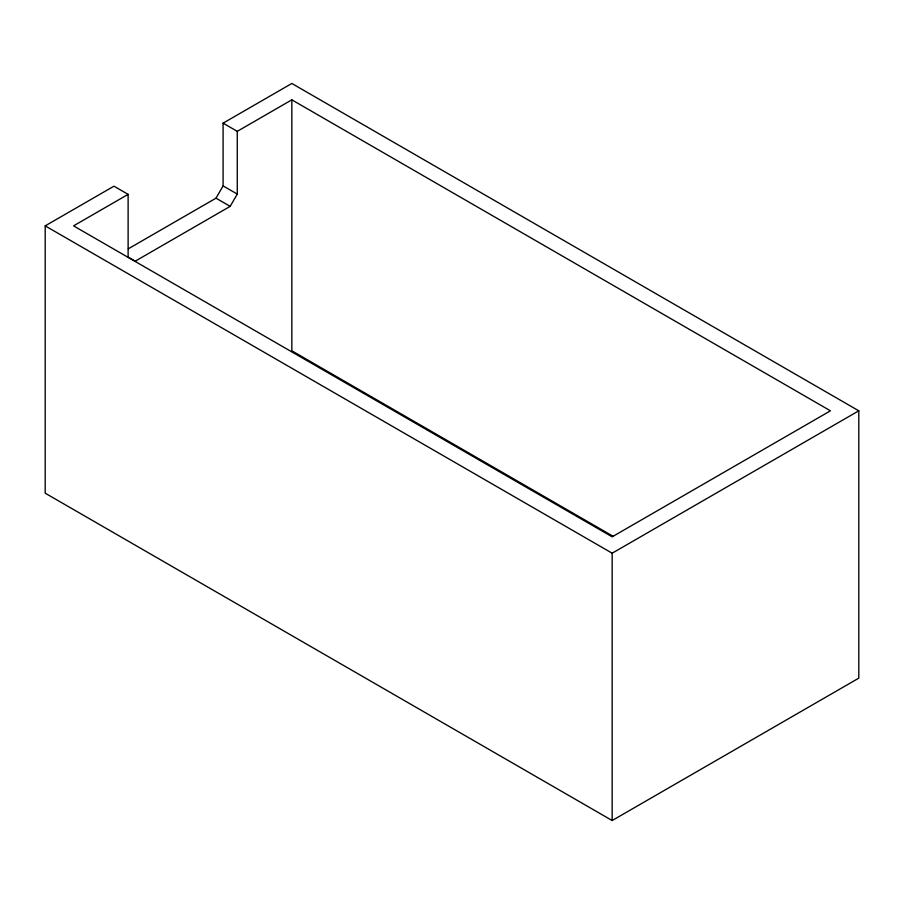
<?xml version="1.0" encoding="UTF-8"?>
<svg xmlns="http://www.w3.org/2000/svg" width="904" height="904" viewBox="0 0 904 904"><rect width="100%" height="100%" fill="white"/><g stroke="black" fill="none" stroke-linecap="round" stroke-linejoin="round"><path stroke-width="1.36" d="M128.334 248.792L215.999 198.179L223.085 185.896L223.085 123.159L291.834 83.473L858.8 410.811L858.8 678.136L612.166 820.527L45.2 493.188L45.2 225.864L113.949 186.179L128.119 194.36L128.119 257.098L135.204 261.188L230.17 206.361L237.266 194.089L237.266 131.34L291.834 99.835L830.448 410.811L612.166 536.829L73.552 225.864L128.119 194.36M45.2 225.864L612.166 553.203L858.8 410.811M223.085 123.159L237.266 131.34M223.085 185.896L237.266 194.089M215.999 198.179L230.17 206.361M613.048 536.253L291.834 350.797L291.834 99.835M612.166 553.203L612.166 820.527"/></g></svg>
